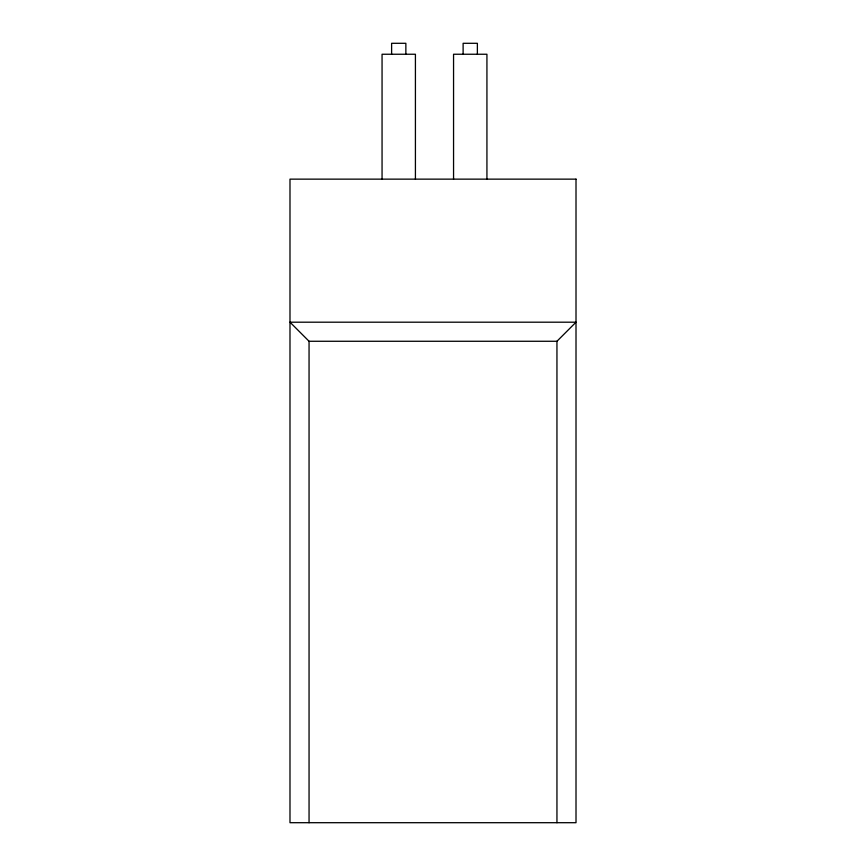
<?xml version="1.0" encoding="UTF-8"?>
<svg xmlns="http://www.w3.org/2000/svg" width="866" height="866" viewBox="0 0 866 866"><rect width="100%" height="100%" fill="white"/><g stroke="black" fill="none" stroke-linecap="round" stroke-linejoin="round"><path stroke-width="1.3" d="M556.946 822.7L556.946 341.269L576.009 322.195L289.991 322.195L309.054 341.269L309.054 822.7M309.054 341.269L556.946 341.269M486.93 179.143L486.93 54.244L453.557 54.244L453.557 179.143M477.372 54.244L477.372 43.3L463.115 43.3L463.115 54.244M415.42 179.143L415.42 54.244L382.058 54.244L382.058 179.143M405.862 54.244L405.862 43.3L391.616 43.3L391.616 54.244M576.009 179.143L289.991 179.143L289.991 822.7L576.009 822.7L576.009 179.143"/></g></svg>
